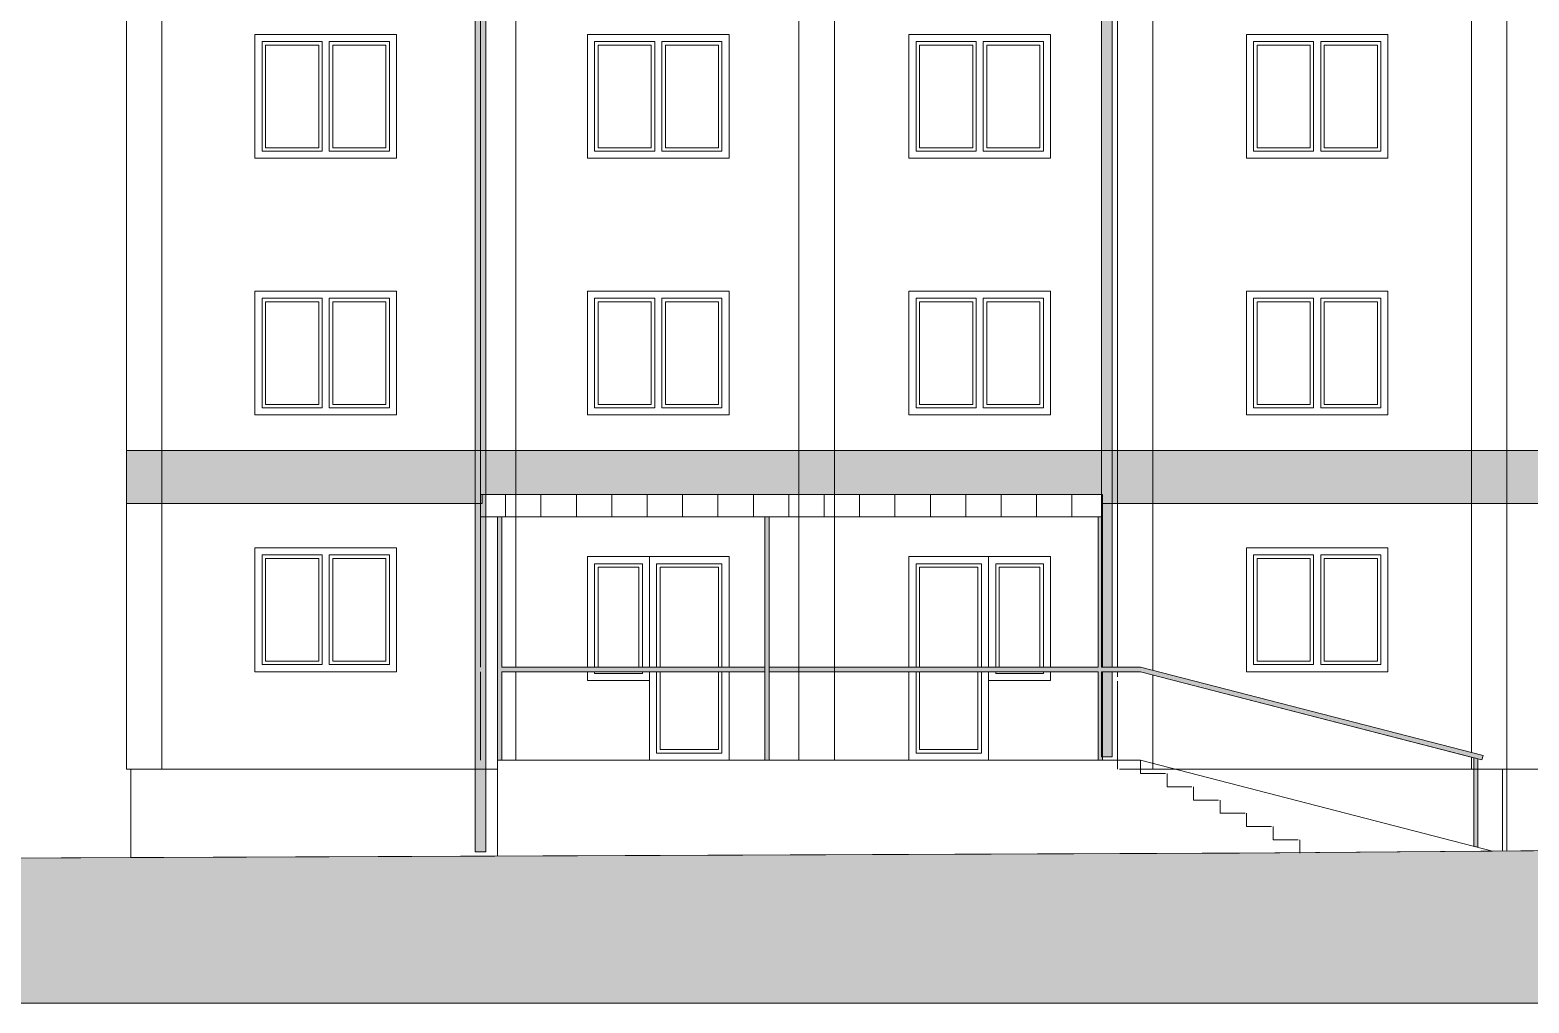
# Model space of a CAD drawing. Header units: feet. Extents: x 2791058 to 2855058, y -67651 to -18651.
# Drawn here: x 2802167 to 2810637, y -55173 to -49677 of the extents above; entities that cross this region are included whole.
import ezdxf

# ---------------------------------------------------------------- set-up
doc = ezdxf.new("R2010")
doc.units = ezdxf.units.FT
doc.header["$MEASUREMENT"] = 0
doc.linetypes.add('Dashed', pattern=[282.222223, 141.111112, -141.111112])
doc.linetypes.add('Hidden Line', pattern=[195.611112, 141.111112, -54.5])
for name, color, linetype, lineweight in [('2D Drafting - General_Pen_No__1', 7, 'Continuous', 0), ('Exterior walls_Pen_No__1', 7, 'Continuous', 0), ('Exterior walls_Pen_No__80', 3, 'Continuous', 0), ('Lines_Pen_No__20', 1, 'Continuous', 0), ('Shell - Roof_Pen_No__21', 7, 'Continuous', 0), ('Structural - Bearing_Pen_No__1', 7, 'Continuous', 0)]:
    doc.layers.add(name, color=color, linetype=linetype, lineweight=lineweight)
doc.layers.add('2D Drafting - General_Pen_No__61', color=7, linetype='Continuous', lineweight=0, true_color=0x6a6a6a)
doc.layers.add('Structural - Bearing_Pen_No__61', color=7, linetype='Continuous', lineweight=0, true_color=0x6a6a6a)
doc.layers.add('Exterior walls', color=7, linetype='Continuous')

# ---------------------------------------------------------------- blocks, each defined once
blk = doc.blocks.new('Wall_11', base_point=(2804681.6, -46651.5))
at = {"layer": 'Exterior walls', "linetype": 'Continuous', "lineweight": 0}
blk.add_hatch(color=255, dxfattribs=at).paths.add_polyline_path([(2804681.6, -46651.5), (2804681.6, -54319.8), (2804741.6, -54319.8), (2804741.6, -46651.5)])
at = {"layer": 'Exterior walls_Pen_No__1', "color": 7, "linetype": 'Continuous', "lineweight": 0, "flags": 128}
for points in [[(2804681.6, -46651.5), (2804681.6, -54319.8)], [(2804741.6, -46651.5), (2804681.6, -46651.5)], [(2804741.6, -54319.8), (2804741.6, -46651.5)], [(2804681.6, -54319.8), (2804741.6, -54319.8)]]:
    blk.add_lwpolyline(points, dxfattribs=at)
blk = doc.blocks.new('Wall_12', base_point=(2808281.6, -46651.5))
at = {"layer": 'Exterior walls', "linetype": 'Continuous', "lineweight": 0}
blk.add_hatch(color=255, dxfattribs=at).paths.add_polyline_path([(2808221.6, -46651.5), (2808221.6, -53275.7), (2808281.6, -53275.7), (2808281.6, -46651.5)])
at = {"layer": 'Exterior walls_Pen_No__1', "color": 7, "linetype": 'Continuous', "lineweight": 0, "flags": 128}
for points in [[(2808221.6, -46651.5), (2808221.6, -53275.7)], [(2808281.6, -46651.5), (2808221.6, -46651.5)], [(2808281.6, -53275.7), (2808281.6, -46651.5)], [(2808221.6, -53275.7), (2808281.6, -53275.7)]]:
    blk.add_lwpolyline(points, dxfattribs=at)
blk = doc.blocks.new('Wall_13', base_point=(2808281.6, -53301.5))
at = {"layer": 'Exterior walls', "linetype": 'Continuous', "lineweight": 0}
blk.add_hatch(color=255, dxfattribs=at).paths.add_polyline_path([(2808221.6, -53301.5), (2808221.6, -53782), (2808281.6, -53782), (2808281.6, -53301.5)])
at = {"layer": 'Exterior walls_Pen_No__1', "color": 7, "linetype": 'Continuous', "lineweight": 0, "flags": 128}
for points in [[(2808221.6, -53301.5), (2808221.6, -53782)], [(2808281.6, -53301.5), (2808221.6, -53301.5)], [(2808281.6, -53782), (2808281.6, -53301.5)], [(2808221.6, -53782), (2808281.6, -53782)]]:
    blk.add_lwpolyline(points, dxfattribs=at)

msp = doc.modelspace()

# ---------------------------------------------------------------- hatches: boundary and pattern name
at = {"layer": '2D Drafting - General_Pen_No__61', "linetype": 'Continuous', "lineweight": 0, "true_color": 0x6a6a6a}
msp.add_hatch(color=251, dxfattribs=at).paths.add_polyline_path([(2802736.6, -54351.5), (2808790.6, -54327.4), (2809200.3, -54324.9), (2809891.2, -54319.4), (2810430, -54315), (2818311.6, -54251.5), (2819983, -54251.5), (2819983, -55173.2), (2801163.5, -55173.2), (2801158.4, -54357.8)])
at = {"layer": 'Exterior walls_Pen_No__80', "linetype": 'Continuous', "lineweight": 0, "true_color": 0x7fff7f}
msp.add_hatch(color=91, dxfattribs=at).paths.add_polyline_path([(2802711.6, -52351.8), (2804722.5, -52351.8), (2804722.5, -52301.5), (2808226.6, -52301.5), (2808226.6, -52351.8), (2814061.6, -52351.8), (2814061.6, -52176.5), (2818311.6, -52176.5), (2818311.6, -52051.8), (2802711.6, -52051.8)])
at = {"layer": 'Structural - Bearing_Pen_No__1', "linetype": 'Continuous', "lineweight": 0}
h = msp.add_hatch(dxfattribs=at)
h.set_pattern_fill('SOLDIER_COURSE', style=0, pattern_type=2)
h.set_pattern_definition([(90, (2247653.82, -76424.97), (-200, 0), [])])
h.paths.add_polyline_path([(2804711.6, -52426.5), (2808226.6, -52426.5), (2808226.6, -52301.5), (2804711.6, -52301.5)])
at = {"layer": 'Structural - Bearing_Pen_No__61', "linetype": 'Continuous', "lineweight": 0, "true_color": 0x6a6a6a}
for points in [[(2804832.7, -52426.5), (2804807.7, -52426.5), (2804807.7, -53801.5), (2804832.7, -53801.5), (2804832.7, -53301.5), (2806318.7, -53301.5), (2806318.7, -53275.7), (2804832.7, -53275.7)], [(2806318.7, -52426.5), (2806318.7, -53801.5), (2806343.7, -53801.5), (2806343.7, -52426.5)], [(2806511.6, -53275.7), (2806511.6, -53301.5), (2808201.6, -53301.5), (2808201.6, -53801.5), (2808226.6, -53801.5), (2808226.6, -53301.5), (2808251.6, -53301.5), (2808311.6, -53301.5), (2808441.2, -53301.5), (2810324, -53787.4), (2810324, -53851.5), (2810324, -54287.4), (2810348.2, -54293.7), (2810348.2, -53851.5), (2810348.2, -53793.7), (2810370.3, -53799.4), (2810377.8, -53775.5), (2808441.2, -53275.7), (2808226.6, -53275.7), (2808226.6, -52426.5), (2808201.6, -52426.5), (2808201.6, -53275.7)], [(2806343.7, -53275.7), (2806343.7, -53301.5), (2806511.6, -53301.5), (2806511.6, -53275.7)]]:
    msp.add_hatch(color=251, dxfattribs=at).paths.add_polyline_path(points)

# ---------------------------------------------------------------- linework, layer by layer
at = {"layer": '2D Drafting - General_Pen_No__1', "color": 7, "linetype": 'Continuous', "lineweight": 0, "flags": 128}
msp.add_lwpolyline([(2802736.6, -54351.5), (2808790.6, -54327.4), (2809200.3, -54324.9), (2809891.2, -54319.4), (2810430, -54315), (2818311.6, -54251.5), (2819983, -54251.5), (2819983, -55173.2), (2801163.5, -55173.2), (2801158.4, -54357.8)], close=True, dxfattribs=at)
at = {"layer": 'Exterior walls_Pen_No__1', "color": 7, "linetype": 'Continuous', "lineweight": 0, "flags": 128}
msp.add_lwpolyline([(2802711.6, -52351.8), (2804722.5, -52351.8), (2804722.5, -52301.5), (2808226.6, -52301.5), (2808226.6, -52351.8), (2814061.6, -52351.8), (2814061.6, -52176.5), (2818311.6, -52176.5), (2818311.6, -52051.8), (2802711.6, -52051.8)], close=True, dxfattribs=at)
at = {"layer": 'Lines_Pen_No__20', "color": 1, "linetype": 'Hidden Line', "lineweight": 0}
for p, q in [((2804237.8, -49701.5), (2803437.8, -49701.5)), ((2803437.8, -49771.5), (2803437.8, -49701.5)), ((2804237.8, -49771.5), (2804237.8, -49701.5)), ((2806116.6, -49701.5), (2805316.6, -49701.5)), ((2805316.6, -49771.5), (2805316.6, -49701.5)), ((2806116.6, -49771.5), (2806116.6, -49701.5)), ((2807933.1, -49701.5), (2807133.1, -49701.5)), ((2807133.1, -49771.5), (2807133.1, -49701.5)), ((2807933.1, -49771.5), (2807933.1, -49701.5)), ((2809839.6, -49701.5), (2809039.6, -49701.5)), ((2809039.6, -49771.5), (2809039.6, -49701.5)), ((2809839.6, -49771.5), (2809839.6, -49701.5)), ((2804237.8, -51151.5), (2803437.8, -51151.5)), ((2803437.8, -51221.5), (2803437.8, -51151.5)), ((2804237.8, -51221.5), (2804237.8, -51151.5)), ((2806116.6, -51151.5), (2805316.6, -51151.5)), ((2805316.6, -51221.5), (2805316.6, -51151.5)), ((2806116.6, -51221.5), (2806116.6, -51151.5)), ((2807933.1, -51151.5), (2807133.1, -51151.5)), ((2807133.1, -51221.5), (2807133.1, -51151.5)), ((2807933.1, -51221.5), (2807933.1, -51151.5)), ((2809839.6, -51151.5), (2809039.6, -51151.5)), ((2809039.6, -51221.5), (2809039.6, -51151.5)), ((2809839.6, -51221.5), (2809839.6, -51151.5)), ((2804237.8, -52601.5), (2803437.8, -52601.5)), ((2803437.8, -52671.5), (2803437.8, -52601.5)), ((2804237.8, -52671.5), (2804237.8, -52601.5)), ((2805316.6, -52721.5), (2805316.6, -52651.5)), ((2806116.6, -52651.5), (2805316.6, -52651.5)), ((2805316.6, -52721.5), (2805316.6, -52651.5)), ((2805666.6, -52721.5), (2805666.6, -52651.5)), ((2806116.6, -52721.5), (2806116.6, -52651.5)), ((2807133.1, -52721.5), (2807133.1, -52651.5)), ((2807133.1, -52651.5), (2807933.1, -52651.5)), ((2807583.1, -52721.5), (2807583.1, -52651.5)), ((2807933.1, -52721.5), (2807933.1, -52651.5)), ((2807933.1, -52721.5), (2807933.1, -52651.5)), ((2809839.6, -52601.5), (2809039.6, -52601.5)), ((2809039.6, -52671.5), (2809039.6, -52601.5)), ((2809839.6, -52671.5), (2809839.6, -52601.5))]:
    msp.add_line(p, q, dxfattribs=at)
at = {"layer": 'Lines_Pen_No__20', "color": 1, "linetype": 'Continuous', "lineweight": 0}
for p, q in [((2803797.8, -50341.5), (2803797.8, -49761.5)), ((2803817.8, -50361.5), (2803817.8, -49741.5)), ((2803857.8, -50361.5), (2803857.8, -49741.5)), ((2803877.8, -50341.5), (2803877.8, -49761.5)), ((2805676.6, -50341.5), (2805676.6, -49761.5)), ((2805696.6, -50361.5), (2805696.6, -49741.5)), ((2805736.6, -50361.5), (2805736.6, -49741.5)), ((2805756.6, -50341.5), (2805756.6, -49761.5)), ((2807493.1, -50341.5), (2807493.1, -49761.5)), ((2807513.1, -50361.5), (2807513.1, -49741.5)), ((2807553.1, -50361.5), (2807553.1, -49741.5)), ((2807573.1, -50341.5), (2807573.1, -49761.5)), ((2809399.6, -50341.5), (2809399.6, -49761.5)), ((2809419.6, -50361.5), (2809419.6, -49741.5)), ((2809459.6, -50361.5), (2809459.6, -49741.5)), ((2809479.6, -50341.5), (2809479.6, -49761.5)), ((2803797.8, -51791.5), (2803797.8, -51211.5)), ((2803817.8, -51811.5), (2803817.8, -51191.5)), ((2803857.8, -51811.5), (2803857.8, -51191.5)), ((2803877.8, -51791.5), (2803877.8, -51211.5)), ((2805676.6, -51791.5), (2805676.6, -51211.5)), ((2805696.6, -51811.5), (2805696.6, -51191.5)), ((2805736.6, -51811.5), (2805736.6, -51191.5)), ((2805756.6, -51791.5), (2805756.6, -51211.5)), ((2807493.1, -51791.5), (2807493.1, -51211.5)), ((2807513.1, -51811.5), (2807513.1, -51191.5)), ((2807553.1, -51811.5), (2807553.1, -51191.5)), ((2807573.1, -51791.5), (2807573.1, -51211.5)), ((2809399.6, -51791.5), (2809399.6, -51211.5)), ((2809419.6, -51811.5), (2809419.6, -51191.5)), ((2809459.6, -51811.5), (2809459.6, -51191.5)), ((2809479.6, -51791.5), (2809479.6, -51211.5)), ((2803797.8, -53241.5), (2803797.8, -52661.5)), ((2803817.8, -53261.5), (2803817.8, -52641.5)), ((2803857.8, -53261.5), (2803857.8, -52641.5)), ((2803877.8, -53241.5), (2803877.8, -52661.5)), ((2809399.6, -53241.5), (2809399.6, -52661.5)), ((2809419.6, -53261.5), (2809419.6, -52641.5)), ((2809459.6, -53261.5), (2809459.6, -52641.5)), ((2809479.6, -53241.5), (2809479.6, -52661.5))]:
    msp.add_line(p, q, dxfattribs=at)
for points in [[(2803437.8, -50401.5), (2804237.8, -50401.5), (2804237.8, -49701.5), (2803437.8, -49701.5)], [(2805316.6, -50401.5), (2806116.6, -50401.5), (2806116.6, -49701.5), (2805316.6, -49701.5)], [(2807133.1, -50401.5), (2807933.1, -50401.5), (2807933.1, -49701.5), (2807133.1, -49701.5)], [(2809039.6, -50401.5), (2809839.6, -50401.5), (2809839.6, -49701.5), (2809039.6, -49701.5)], [(2803437.8, -51851.5), (2804237.8, -51851.5), (2804237.8, -51151.5), (2803437.8, -51151.5)], [(2805316.6, -51851.5), (2806116.6, -51851.5), (2806116.6, -51151.5), (2805316.6, -51151.5)], [(2807133.1, -51851.5), (2807933.1, -51851.5), (2807933.1, -51151.5), (2807133.1, -51151.5)], [(2809039.6, -51851.5), (2809839.6, -51851.5), (2809839.6, -51151.5), (2809039.6, -51151.5)], [(2803437.8, -53301.5), (2804237.8, -53301.5), (2804237.8, -52601.5), (2803437.8, -52601.5)], [(2809039.6, -53301.5), (2809839.6, -53301.5), (2809839.6, -52601.5), (2809039.6, -52601.5)]]:
    msp.add_lwpolyline(points, close=True, dxfattribs=at)
for points in [[(2803817.8, -49741.5), (2803477.8, -49741.5), (2803477.8, -50361.5), (2803817.8, -50361.5)], [(2803797.8, -49761.5), (2803497.8, -49761.5), (2803497.8, -50341.5), (2803797.8, -50341.5)], [(2803857.8, -50361.5), (2804197.8, -50361.5), (2804197.8, -49741.5), (2803857.8, -49741.5)], [(2803877.8, -50341.5), (2804177.8, -50341.5), (2804177.8, -49761.5), (2803877.8, -49761.5)], [(2805696.6, -49741.5), (2805356.6, -49741.5), (2805356.6, -50361.5), (2805696.6, -50361.5)], [(2805676.6, -49761.5), (2805376.6, -49761.5), (2805376.6, -50341.5), (2805676.6, -50341.5)], [(2805736.6, -50361.5), (2806076.6, -50361.5), (2806076.6, -49741.5), (2805736.6, -49741.5)], [(2805756.6, -50341.5), (2806056.6, -50341.5), (2806056.6, -49761.5), (2805756.6, -49761.5)], [(2807513.1, -49741.5), (2807173.1, -49741.5), (2807173.1, -50361.5), (2807513.1, -50361.5)], [(2807493.1, -49761.5), (2807193.1, -49761.5), (2807193.1, -50341.5), (2807493.1, -50341.5)], [(2807553.1, -50361.5), (2807893.1, -50361.5), (2807893.1, -49741.5), (2807553.1, -49741.5)], [(2807573.1, -50341.5), (2807873.1, -50341.5), (2807873.1, -49761.5), (2807573.1, -49761.5)], [(2809419.6, -49741.5), (2809079.6, -49741.5), (2809079.6, -50361.5), (2809419.6, -50361.5)], [(2809399.6, -49761.5), (2809099.6, -49761.5), (2809099.6, -50341.5), (2809399.6, -50341.5)], [(2809459.6, -50361.5), (2809799.6, -50361.5), (2809799.6, -49741.5), (2809459.6, -49741.5)], [(2809479.6, -50341.5), (2809779.6, -50341.5), (2809779.6, -49761.5), (2809479.6, -49761.5)], [(2803817.8, -51191.5), (2803477.8, -51191.5), (2803477.8, -51811.5), (2803817.8, -51811.5)], [(2803797.8, -51211.5), (2803497.8, -51211.5), (2803497.8, -51791.5), (2803797.8, -51791.5)], [(2803857.8, -51811.5), (2804197.8, -51811.5), (2804197.8, -51191.5), (2803857.8, -51191.5)], [(2803877.8, -51791.5), (2804177.8, -51791.5), (2804177.8, -51211.5), (2803877.8, -51211.5)], [(2805696.6, -51191.5), (2805356.6, -51191.5), (2805356.6, -51811.5), (2805696.6, -51811.5)], [(2805676.6, -51211.5), (2805376.6, -51211.5), (2805376.6, -51791.5), (2805676.6, -51791.5)], [(2805736.6, -51811.5), (2806076.6, -51811.5), (2806076.6, -51191.5), (2805736.6, -51191.5)], [(2805756.6, -51791.5), (2806056.6, -51791.5), (2806056.6, -51211.5), (2805756.6, -51211.5)], [(2807513.1, -51191.5), (2807173.1, -51191.5), (2807173.1, -51811.5), (2807513.1, -51811.5)], [(2807493.1, -51211.5), (2807193.1, -51211.5), (2807193.1, -51791.5), (2807493.1, -51791.5)], [(2807553.1, -51811.5), (2807893.1, -51811.5), (2807893.1, -51191.5), (2807553.1, -51191.5)], [(2807573.1, -51791.5), (2807873.1, -51791.5), (2807873.1, -51211.5), (2807573.1, -51211.5)], [(2809419.6, -51191.5), (2809079.6, -51191.5), (2809079.6, -51811.5), (2809419.6, -51811.5)], [(2809399.6, -51211.5), (2809099.6, -51211.5), (2809099.6, -51791.5), (2809399.6, -51791.5)], [(2809459.6, -51811.5), (2809799.6, -51811.5), (2809799.6, -51191.5), (2809459.6, -51191.5)], [(2809479.6, -51791.5), (2809779.6, -51791.5), (2809779.6, -51211.5), (2809479.6, -51211.5)], [(2803817.8, -52641.5), (2803477.8, -52641.5), (2803477.8, -53261.5), (2803817.8, -53261.5)], [(2803797.8, -52661.5), (2803497.8, -52661.5), (2803497.8, -53241.5), (2803797.8, -53241.5)], [(2803857.8, -53261.5), (2804197.8, -53261.5), (2804197.8, -52641.5), (2803857.8, -52641.5)], [(2803877.8, -53241.5), (2804177.8, -53241.5), (2804177.8, -52661.5), (2803877.8, -52661.5)], [(2805316.6, -53275.7), (2805316.6, -52651.5), (2805666.6, -52651.5), (2805666.6, -53275.7)], [(2806116.6, -53275.7), (2806116.6, -52651.5), (2805666.6, -52651.5), (2805666.6, -53275.7)], [(2807133.1, -53275.7), (2807133.1, -52651.5), (2807583.1, -52651.5), (2807583.1, -53275.7)], [(2807933.1, -53275.7), (2807933.1, -52651.5), (2807583.1, -52651.5), (2807583.1, -53275.7)], [(2809419.6, -52641.5), (2809079.6, -52641.5), (2809079.6, -53261.5), (2809419.6, -53261.5)], [(2809399.6, -52661.5), (2809099.6, -52661.5), (2809099.6, -53241.5), (2809399.6, -53241.5)], [(2809459.6, -53261.5), (2809799.6, -53261.5), (2809799.6, -52641.5), (2809459.6, -52641.5)], [(2809479.6, -53241.5), (2809779.6, -53241.5), (2809779.6, -52661.5), (2809479.6, -52661.5)], [(2805356.6, -53275.7), (2805356.6, -52691.5), (2805626.6, -52691.5), (2805626.6, -53275.7)], [(2805376.6, -53275.7), (2805376.6, -52711.5), (2805606.6, -52711.5), (2805606.6, -53275.7)], [(2806076.6, -53275.7), (2806076.6, -52691.5), (2805706.6, -52691.5), (2805706.6, -53275.7)], [(2806056.6, -53275.7), (2806056.6, -52711.5), (2805726.6, -52711.5), (2805726.6, -53275.7)], [(2807173.1, -53275.7), (2807173.1, -52691.5), (2807543.1, -52691.5), (2807543.1, -53275.7)], [(2807193.1, -53275.7), (2807193.1, -52711.5), (2807523.1, -52711.5), (2807523.1, -53275.7)], [(2807893.1, -53275.7), (2807893.1, -52691.5), (2807623.1, -52691.5), (2807623.1, -53275.7)], [(2807873.1, -53275.7), (2807873.1, -52711.5), (2807643.1, -52711.5), (2807643.1, -53275.7)], [(2805666.6, -53301.5), (2805666.6, -53351.5), (2805316.6, -53351.5), (2805316.6, -53301.5)], [(2805626.6, -53301.5), (2805626.6, -53311.5), (2805356.6, -53311.5), (2805356.6, -53301.5)], [(2805666.6, -53301.5), (2805666.6, -53801.5), (2806116.6, -53801.5), (2806116.6, -53301.5)], [(2805706.6, -53301.5), (2805706.6, -53761.5), (2806076.6, -53761.5), (2806076.6, -53301.5)], [(2805726.6, -53301.5), (2805726.6, -53741.5), (2806056.6, -53741.5), (2806056.6, -53301.5)], [(2807583.1, -53301.5), (2807583.1, -53801.5), (2807133.1, -53801.5), (2807133.1, -53301.5)], [(2807543.1, -53301.5), (2807543.1, -53761.5), (2807173.1, -53761.5), (2807173.1, -53301.5)], [(2807523.1, -53301.5), (2807523.1, -53741.5), (2807193.1, -53741.5), (2807193.1, -53301.5)], [(2807583.1, -53301.5), (2807583.1, -53351.5), (2807933.1, -53351.5), (2807933.1, -53301.5)], [(2807623.1, -53301.5), (2807623.1, -53311.5), (2807893.1, -53311.5), (2807893.1, -53301.5)]]:
    msp.add_lwpolyline(points, dxfattribs=at)
at = {"layer": 'Shell - Roof_Pen_No__21', "color": 7, "linetype": 'Continuous', "lineweight": 0}
for p, q in [((2802711.6, -46651.5), (2802711.6, -53851.5)), ((2802711.6, -46651.5), (2802711.6, -53851.5)), ((2802911.6, -46651.5), (2802911.6, -53851.5)), ((2804711.6, -46651.5), (2804711.6, -53275.7)), ((2804911.6, -46651.5), (2804911.6, -53275.7)), ((2806511.6, -46651.5), (2806511.6, -53801.5)), ((2806711.6, -46651.5), (2806711.6, -53801.5)), ((2808311.6, -46651.5), (2808311.6, -52301.5)), ((2808511.6, -46651.5), (2808511.6, -52301.5)), ((2810311.6, -46651.5), (2810311.6, -53758.4)), ((2810511.6, -46651.5), (2810511.6, -53851.5)), ((2810511.6, -46651.5), (2810511.6, -53851.5)), ((2804237.8, -49701.5), (2803437.8, -49701.5)), ((2803437.8, -49701.5), (2803437.8, -50401.5)), ((2804237.8, -50401.5), (2804237.8, -49701.5)), ((2806116.6, -49701.5), (2805316.6, -49701.5)), ((2805316.6, -49701.5), (2805316.6, -50401.5)), ((2806116.6, -50401.5), (2806116.6, -49701.5)), ((2807933.1, -49701.5), (2807133.1, -49701.5)), ((2807133.1, -49701.5), (2807133.1, -50401.5)), ((2807933.1, -50401.5), (2807933.1, -49701.5)), ((2809839.6, -49701.5), (2809039.6, -49701.5)), ((2809039.6, -49701.5), (2809039.6, -50401.5)), ((2809839.6, -50401.5), (2809839.6, -49701.5)), ((2803437.8, -50401.5), (2804237.8, -50401.5)), ((2805316.6, -50401.5), (2806116.6, -50401.5)), ((2807133.1, -50401.5), (2807933.1, -50401.5)), ((2809039.6, -50401.5), (2809839.6, -50401.5)), ((2804237.8, -51151.5), (2803437.8, -51151.5)), ((2803437.8, -51151.5), (2803437.8, -51851.5)), ((2804237.8, -51851.5), (2804237.8, -51151.5)), ((2806116.6, -51151.5), (2805316.6, -51151.5)), ((2805316.6, -51151.5), (2805316.6, -51851.5)), ((2806116.6, -51851.5), (2806116.6, -51151.5)), ((2807933.1, -51151.5), (2807133.1, -51151.5)), ((2807133.1, -51151.5), (2807133.1, -51851.5)), ((2807933.1, -51851.5), (2807933.1, -51151.5)), ((2809839.6, -51151.5), (2809039.6, -51151.5)), ((2809039.6, -51151.5), (2809039.6, -51851.5)), ((2809839.6, -51851.5), (2809839.6, -51151.5)), ((2803437.8, -51851.5), (2804237.8, -51851.5)), ((2805316.6, -51851.5), (2806116.6, -51851.5)), ((2807133.1, -51851.5), (2807933.1, -51851.5)), ((2809039.6, -51851.5), (2809839.6, -51851.5)), ((2808311.6, -52301.5), (2808311.6, -53275.7)), ((2808511.6, -52301.5), (2808511.6, -53293.9)), ((2808100.6, -52426.5), (2804711.6, -52426.5)), ((2804807.7, -54343.3), (2804807.7, -52426.5)), ((2804832.7, -53275.7), (2804832.7, -52426.5)), ((2806318.7, -53801.5), (2806318.7, -52426.5)), ((2806343.7, -53801.5), (2806343.7, -52426.5)), ((2808201.6, -52426.5), (2808201.6, -53275.7)), ((2808226.6, -52426.5), (2808226.6, -53275.7)), ((2804237.8, -52601.5), (2803437.8, -52601.5)), ((2803437.8, -52601.5), (2803437.8, -53301.5)), ((2804237.8, -53301.5), (2804237.8, -52601.5)), ((2806116.6, -52651.5), (2805316.6, -52651.5)), ((2805316.6, -52651.5), (2805316.6, -53275.7)), ((2806116.6, -53275.7), (2806116.6, -52651.5)), ((2807133.1, -52651.5), (2807933.1, -52651.5)), ((2807133.1, -53275.7), (2807133.1, -52651.5)), ((2807933.1, -52651.5), (2807933.1, -53275.7)), ((2809839.6, -52601.5), (2809039.6, -52601.5)), ((2809039.6, -52601.5), (2809039.6, -53301.5)), ((2809839.6, -53301.5), (2809839.6, -52601.5)), ((2806318.7, -53275.7), (2804832.7, -53275.7)), ((2808201.6, -53275.7), (2806343.7, -53275.7)), ((2808441.2, -53275.7), (2808226.6, -53275.7)), ((2810377.8, -53775.5), (2808441.2, -53275.7)), ((2803437.8, -53301.5), (2804237.8, -53301.5)), ((2804711.6, -53301.5), (2804711.6, -53801.5)), ((2806318.7, -53301.5), (2804832.7, -53301.5)), ((2804832.7, -53801.5), (2804832.7, -53301.5)), ((2804911.6, -53301.5), (2804911.6, -53801.5)), ((2805316.6, -53301.5), (2805316.6, -53351.5)), ((2805316.6, -53351.5), (2805616.6, -53351.5)), ((2806116.6, -53801.5), (2806116.6, -53301.5)), ((2808201.6, -53301.5), (2806343.7, -53301.5)), ((2807133.1, -53801.5), (2807133.1, -53301.5)), ((2807933.1, -53351.5), (2807633.1, -53351.5)), ((2807933.1, -53301.5), (2807933.1, -53351.5)), ((2808201.6, -53301.5), (2808201.6, -53801.5)), ((2808226.6, -53301.5), (2808226.6, -53801.5)), ((2808251.6, -53301.5), (2808226.6, -53301.5)), ((2808441.2, -53301.5), (2808281.6, -53301.5)), ((2808311.6, -53301.5), (2808311.6, -53330.2)), ((2808311.6, -53356), (2808311.6, -53851.5)), ((2810370.3, -53799.4), (2808441.2, -53301.5)), ((2808511.6, -53319.7), (2808511.6, -53407.6)), ((2809039.6, -53301.5), (2809839.6, -53301.5)), ((2808511.6, -53407.6), (2808511.6, -53851.5)), ((2810311.6, -53784.2), (2810311.6, -53851.5)), ((2810370.3, -53799.4), (2810377.8, -53775.5)), ((2804807.7, -53851.5), (2802711.6, -53851.5)), ((2802736.6, -54351.5), (2802736.6, -53851.5)), ((2808441.2, -53801.5), (2804807.7, -53801.5)), ((2806116.6, -53801.5), (2805616.6, -53801.5)), ((2807133.1, -53801.5), (2807633.1, -53801.5)), ((2810007.6, -53851.5), (2808322.8, -53851.5)), ((2810430.9, -54315), (2808441.2, -53801.5)), ((2811179.2, -53851.5), (2810007.6, -53851.5)), ((2810324, -54287.4), (2810324, -53787.4)), ((2810348.2, -54293.7), (2810348.2, -53793.7)), ((2810486.6, -53851.5), (2810486.6, -54314.6)), ((2810511.6, -53851.5), (2810511.6, -54314.4)), ((2809000.6, -54326.5), (2818311.6, -54251.5)), ((2801381.2, -54356.9), (2809000.6, -54326.5))]:
    msp.add_line(p, q, dxfattribs=at)
at = {"layer": 'Shell - Roof_Pen_No__21', "color": 7, "linetype": 'Dashed', "lineweight": 0}
for p, q in [((2808441.2, -53801.5), (2808441.2, -53876.5)), ((2808441.2, -53876.5), (2808591.2, -53876.5)), ((2808591.2, -53876.5), (2808591.2, -53951.5)), ((2808591.2, -53951.5), (2808741.2, -53951.5)), ((2808741.2, -53951.5), (2808741.2, -54026.5)), ((2808741.2, -54026.5), (2808891.2, -54026.5)), ((2808891.2, -54026.5), (2808891.2, -54101.5)), ((2808891.2, -54101.5), (2809041.2, -54101.5)), ((2809041.2, -54101.5), (2809041.2, -54176.5)), ((2809041.2, -54176.5), (2809191.2, -54176.5)), ((2809191.2, -54176.5), (2809191.2, -54251.5)), ((2809191.2, -54251.5), (2809341.2, -54251.5)), ((2809341.2, -54251.5), (2809341.2, -54326.5))]:
    msp.add_line(p, q, dxfattribs=at)
at = {"layer": 'Structural - Bearing_Pen_No__1', "color": 7, "linetype": 'Continuous', "lineweight": 0, "flags": 128}
msp.add_lwpolyline([(2804711.6, -52426.5), (2808226.6, -52426.5), (2808226.6, -52301.5), (2804711.6, -52301.5)], close=True, dxfattribs=at)
at = {"layer": 'Structural - Bearing_Pen_No__61', "color": 251, "linetype": 'Continuous', "lineweight": 0, "true_color": 0x6a6a6a, "flags": 128}
for points in [[(2804832.7, -52426.5), (2804807.7, -52426.5), (2804807.7, -53801.5), (2804832.7, -53801.5), (2804832.7, -53301.5), (2806318.7, -53301.5), (2806318.7, -53275.7), (2804832.7, -53275.7)], [(2806318.7, -52426.5), (2806318.7, -53801.5), (2806343.7, -53801.5), (2806343.7, -52426.5)], [(2806511.6, -53275.7), (2806511.6, -53301.5), (2808201.6, -53301.5), (2808201.6, -53801.5), (2808226.6, -53801.5), (2808226.6, -53301.5), (2808251.6, -53301.5), (2808311.6, -53301.5), (2808441.2, -53301.5), (2810324, -53787.4), (2810324, -53851.5), (2810324, -54287.4), (2810348.2, -54293.7), (2810348.2, -53851.5), (2810348.2, -53793.7), (2810370.3, -53799.4), (2810377.8, -53775.5), (2808441.2, -53275.7), (2808226.6, -53275.7), (2808226.6, -52426.5), (2808201.6, -52426.5), (2808201.6, -53275.7)], [(2806343.7, -53275.7), (2806343.7, -53301.5), (2806511.6, -53301.5), (2806511.6, -53275.7)]]:
    msp.add_lwpolyline(points, close=True, dxfattribs=at)

# ---------------------------------------------------------------- block references
at = {"layer": 'Exterior walls', "color": 7, "lineweight": 0}
for name, p in [('Wall_11', (2804681.6, -46651.5)), ('Wall_12', (2808281.6, -46651.5)), ('Wall_13', (2808281.6, -53301.5))]:
    msp.add_blockref(name, p, dxfattribs=at)

doc.saveas('drawing.dxf')
